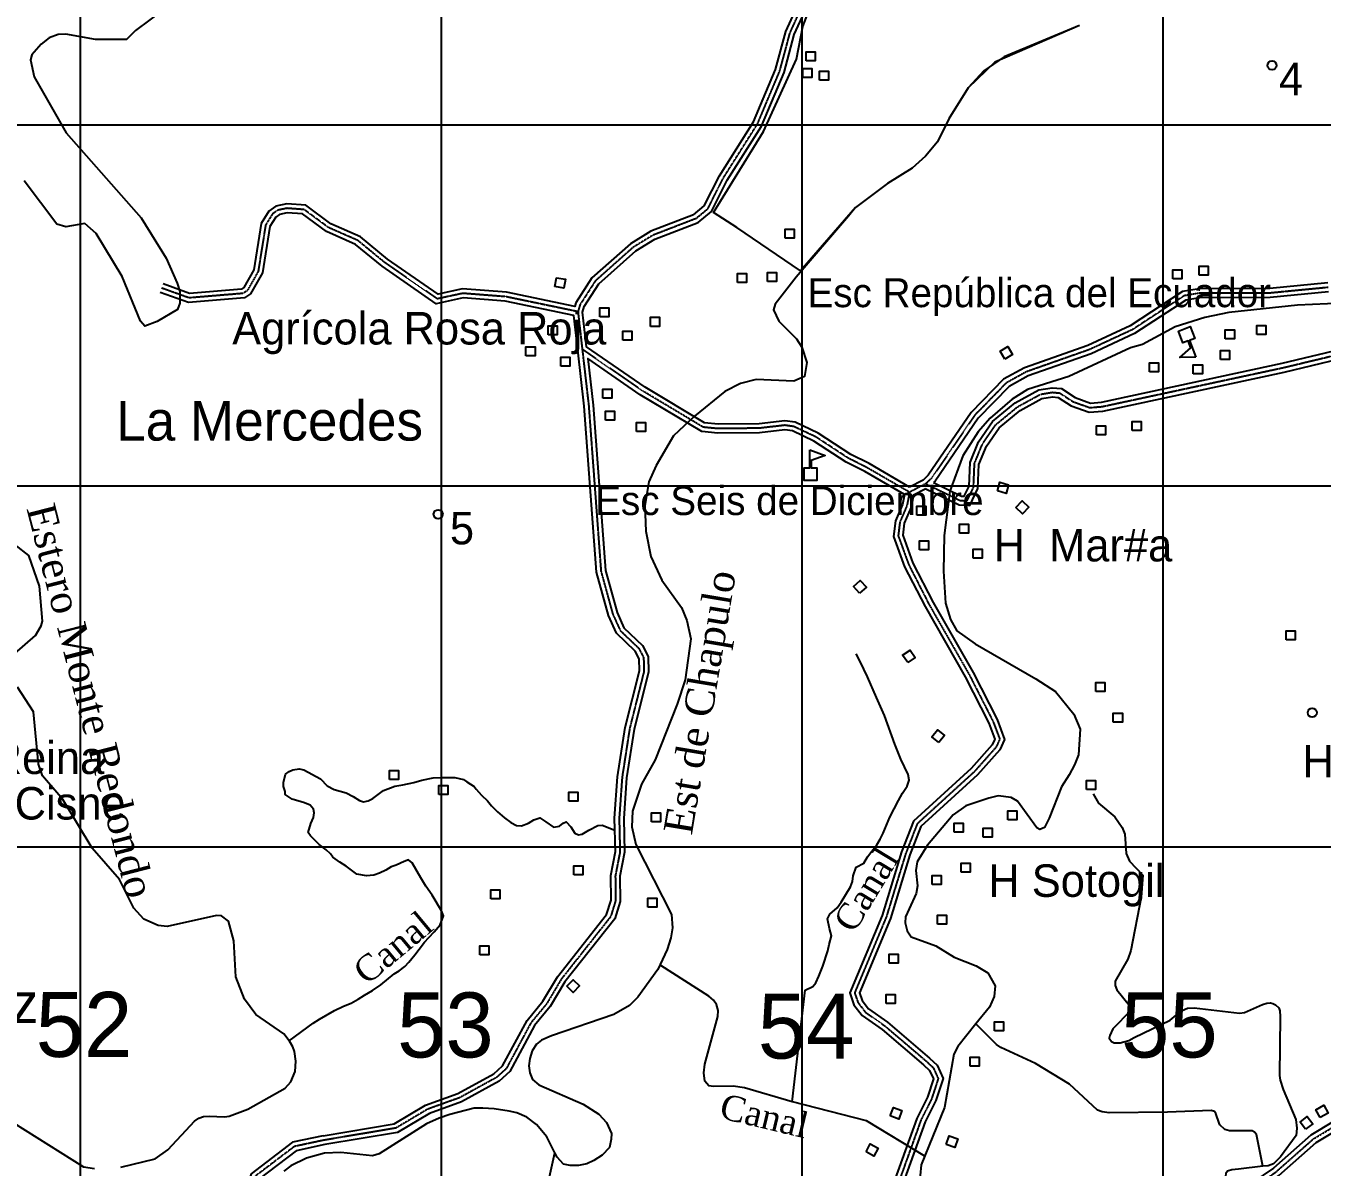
# Model space of a CAD drawing. Extents: x 638173 to 667318, y 9795622 to 9816401.
# Drawn here: x 651849 to 655440, y 9809113 to 9812274 of the extents above; entities that cross this region are included whole.
import ezdxf

# ---------------------------------------------------------------- set-up
doc = ezdxf.new("R2010")
doc.units = 0
doc.header["$MEASUREMENT"] = 0
doc.linetypes.add('HIDDEN', pattern=[0.375, 0.25, -0.125])
for name, color, linetype in [('CAMINO4', 7, 'CONTINUOUS'), ('CAUCECANALIZADO', 7, 'CONTINUOUS'), ('CUADRICULAUTM', 7, 'CONTINUOUS'), ('EDIFICACION', 7, 'CONTINUOUS'), ('NOMBRESPOBLADOS', 7, 'CONTINUOUS'), ('NOMBRESPROPIOS', 7, 'CONTINUOUS'), ('PANTANOINUNDACIO', 7, 'CONTINUOUS'), ('PARALELACAMINO', 7, 'CONTINUOUS'), ('PUNTOALTURA', 7, 'CONTINUOUS'), ('RIOINTERMITENTE', 7, 'CONTINUOUS'), ('RIOPERENNE', 7, 'CONTINUOUS'), ('TEXTOAZUL', 7, 'CONTINUOUS'), ('VALORCUADRICULAR', 7, 'CONTINUOUS')]:
    doc.layers.add(name, color=color, linetype=linetype)
doc.styles.add('cotas', font='SWITZN.TTF')
doc.styles.add('escuelas', font='SWZCONLN.TTF')
doc.styles.add('poblados', font='SWZCONDN.TTF')
doc.styles.add('rios', font='TIMESI_0.TTF')

# ---------------------------------------------------------------- blocks, each defined once
blk = doc.blocks.new('COTA')
at = {"layer": 'PUNTOALTURA', "color": 1, "linetype": 'Continuous'}
blk.add_circle((0, 0), 12.5, dxfattribs=at)
blk = doc.blocks.new('CASA')
at = {"layer": 'EDIFICACION', "color": 4, "linetype": 'Continuous'}
blk.add_lwpolyline([(-12.57, -13.81), (-12.57, 11.18), (12.43, 11.18), (12.43, -13.82), (-12.57, -13.81)], close=True, dxfattribs=at)
blk = doc.blocks.new('ESCUEL')
at = {"layer": 'EDIFICACION', "color": 6, "linetype": 'Continuous'}
blk.add_lwpolyline([(-0.55, 67.48), (41.45, 51.74), (3.45, 37.48), (3.45, 17.27), (18.98, 17.27), (18.98, -17.74), (-16.02, -17.73), (-16.02, 17.27), (-0.55, 17.27), (-0.55, 67.48)], close=True, dxfattribs=at)

msp = doc.modelspace()

# ---------------------------------------------------------------- linework, layer by layer
at = {"layer": 'CAMINO4', "color": 2, "linetype": 'HIDDEN'}
for p, q in [((653378.23, 9811482.03), (653390.14, 9811378.02)), ((654341.93, 9811005.52), (654297.17, 9810981.85))]:
    msp.add_line(p, q, dxfattribs=at)
for points in [[(653704.7, 9811739.68), (653738.27, 9811767.17), (653781.24, 9811852.41), (653875.72, 9812001.84), (653937.59, 9812148.71), (653965.96, 9812254.35), (654021.82, 9812377.11), (654021.68, 9812404.46), (653983.58, 9812586.82), (653950.04, 9812693.93), (653850.06, 9812803.87), (653707.34, 9812845.87), (653703.71, 9812847.73)], [(653378.23, 9811482.03), (653178.35, 9811523.58), (653059.27, 9811532.78), (652988.41, 9811517.62), (652843.28, 9811617.96), (652768.76, 9811679.1), (652687.4, 9811714.98), (652619.63, 9811764.9), (652572, 9811768.44), (652546.12, 9811763.1), (652531.38, 9811752.23), (652512.75, 9811722.01), (652492.26, 9811593.76), (652461.89, 9811540.03), (652449.84, 9811532.54), (652300.61, 9811520.22), (652224.95, 9811547.25)], [(653704.7, 9811739.68), (653585.94, 9811693.77), (653531.14, 9811660.32), (653426.43, 9811567.22), (653383.99, 9811501.49), (653378.23, 9811482.03)], [(655456.84, 9811549.15), (655296.12, 9811533.62), (655100.57, 9811533.31), (655058.36, 9811526.27), (654914.54, 9811432.22), (654795.72, 9811377.08), (654620.7, 9811315.49), (654565.13, 9811284.72), (654477.61, 9811195.09), (654358.19, 9811021), (654341.93, 9811005.52)], [(653390.14, 9811378.02), (653408, 9811221.97), (653442.07, 9810762.88), (653474.75, 9810644.45), (653495.41, 9810598.82), (653546.85, 9810549.73), (653560.21, 9810523.73), (653561.08, 9810485.41), (653521.52, 9810327.77), (653500.65, 9810192.47), (653492.53, 9810078.88), (653494.66, 9809985.58), (653481.84, 9809919.43), (653482.45, 9809850.53), (653469.07, 9809806.53), (653331.94, 9809633), (653291.49, 9809564.66), (653247.61, 9809511.77), (653179.48, 9809385.02), (653152.82, 9809361.06), (653050.46, 9809304.79), (652961.56, 9809272.85), (652873.85, 9809220.65), (652674.24, 9809187.08)], [(654297.17, 9810981.85), (654178.99, 9811050.2), (654127.91, 9811075.94), (654038.08, 9811134.8), (653976.69, 9811163.8), (653951.57, 9811167.38), (653880.79, 9811159.32), (653766.03, 9811158.09), (653725.37, 9811162.09), (653557.86, 9811262.34), (653390.14, 9811378.02)], [(654341.93, 9811005.52), (654437.73, 9810959.07), (654456.29, 9810958.05), (654474.4, 9810995.24), (654477.16, 9811061.58), (654499.05, 9811115.34), (654536.04, 9811169.1), (654597.08, 9811219.06), (654659.74, 9811253.24), (654693.02, 9811258.75), (654713.53, 9811256.81), (654750.25, 9811232.79), (654796.73, 9811216.4), (654830.92, 9811219.28), (655332.02, 9811327.02), (655495.27, 9811366.12)], [(654297.17, 9810981.85), (654289.64, 9810944.14), (654270.26, 9810899.34), (654265.71, 9810861.13), (654295.05, 9810780.66), (654351.19, 9810671.01), (654462.27, 9810477.02), (654528.5, 9810347.08), (654547.01, 9810297.84), (654536.75, 9810275.58), (654476.37, 9810207.51), (654318.22, 9810063.36), (654286.56, 9809981.68), (654232.73, 9809805.71), (654144.96, 9809595.27), (654154.3, 9809568.4), (654174.47, 9809541.83), (654228.61, 9809503.76), (654344.19, 9809405.4), (654362.89, 9809387.71), (654376.52, 9809357.62), (654358.18, 9809301.41), (654328.58, 9809242.65), (654247.83, 9809017.32)], [(655623.19, 9808348.19), (655240.98, 9808930.43), (655209.19, 9808991.52), (655208.27, 9809018.77), (655230.99, 9809043.54), (655313.02, 9809099.65), (655416.27, 9809190.78), (655788.26, 9809414.88)], [(652674.24, 9809187.08), (652592.4, 9809169.66), (652483.11, 9809086.65), (652452.38, 9808990.68), (652418.4, 9808933.79), (652388.65, 9808897.76), (652381.33, 9808888.9)]]:
    msp.add_lwpolyline(points, dxfattribs=at)
at = {"layer": 'CAUCECANALIZADO', "color": 132, "linetype": 'Continuous'}
for points in [[(653972.13, 9809293.69), (654007.73, 9809603.09), (654028.82, 9809612.66), (654037.25, 9809623.09), (654045.68, 9809641.16), (654056.85, 9809668.86), (654070.8, 9809711.43), (654074.54, 9809729.51), (654081.04, 9809753.26), (654075.52, 9809773.66), (654069.68, 9809800.07), (654076.18, 9809813.58), (654096.62, 9809830.42), (654107.68, 9809846.92), (654120.69, 9809867.68), (654133.08, 9809888.85), (654138.83, 9809903.55), (654141.18, 9809919.19), (654149.6, 9809943.22), (654170.28, 9809954.95), (654180.43, 9809971.61), (654192.53, 9809987.66), (654206.34, 9810004.94), (654215.97, 9810020.51), (654224.18, 9810037.92), (654242.81, 9810081.56), (654254.13, 9810105.11), (654266.37, 9810127.84), (654278.01, 9810148.21), (654290.33, 9810167.33), (654296.01, 9810184.61), (654292.96, 9810199.83), (654273.15, 9810242.18), (654256.72, 9810284.3), (654227.53, 9810363.26), (654205.15, 9810413.07), (654180.18, 9810470.89), (654160.73, 9810513.18), (654149.53, 9810534.77)], [(652578.29, 9809462.7), (652644.27, 9809511.37), (652662.37, 9809522.68), (652703.6, 9809546.49), (652728.61, 9809558.38), (652749.72, 9809566.86), (652769.58, 9809577.61), (652786.71, 9809589.02), (652808.57, 9809601.85), (652831.88, 9809617.19), (652868.73, 9809648.01), (652882.62, 9809656.69), (652898.48, 9809668.55), (652909.89, 9809680.37), (652926.17, 9809700.12), (652937.96, 9809716.46), (652953.11, 9809735.71), (652965.22, 9809748.14), (652980.02, 9809764.19), (652996.3, 9809784), (653006.09, 9809808.9), (652999.99, 9809822.79), (652974.64, 9809865.49), (652956.36, 9809891.07), (652943.38, 9809914.07), (652918.83, 9809955.64), (652909.2, 9809963.67), (652897.03, 9809959), (652874.88, 9809948.62), (652860.41, 9809944.2), (652846.04, 9809935.56), (652828, 9809926.79), (652812.36, 9809921.31), (652792.11, 9809919.77), (652765.23, 9809923.97), (652736.12, 9809946.48), (652718.79, 9809957.1), (652699.32, 9809971.28), (652692.43, 9809980.69), (652680.69, 9809991.08), (652661.33, 9810005.99), (652637.12, 9810030.35), (652630.59, 9810039.71), (652637.85, 9810064.38), (652645.66, 9810081.05), (652647.76, 9810094.22), (652645.5, 9810103.68), (652636.4, 9810114.84), (652620.47, 9810121.64), (652586.34, 9810132.18), (652567.06, 9810144.96), (652566.9, 9810153.29), (652562.44, 9810166.73), (652562.07, 9810177.67), (652568.11, 9810200.74), (652577.97, 9810208.85), (652588.65, 9810213.37), (652605.92, 9810215.93), (652618.86, 9810213.22), (652664.88, 9810188.39), (652683.74, 9810168.89), (652702.76, 9810158.25), (652735.9, 9810148.96), (652755.69, 9810138.87), (652773.03, 9810127.89), (652784.31, 9810124.36), (652796.71, 9810126.81), (652809.68, 9810133.48), (652839.28, 9810155.53), (652870.9, 9810167.81), (652893.38, 9810171.69), (652923.75, 9810178.22), (652946.05, 9810184.69), (652976.74, 9810190.45), (653002.9, 9810191.4), (653037.01, 9810192.12), (653061.35, 9810186), (653070.58, 9810179.53), (653090.49, 9810167.22), (653096.02, 9810159.52), (653111.02, 9810143.07), (653127.75, 9810127.56), (653138.96, 9810113.67), (653155.12, 9810096.52), (653174.58, 9810079.75), (653192.51, 9810066.8), (653208.47, 9810058.68), (653221.85, 9810057.9), (653241.43, 9810065.21), (653255.72, 9810074.62), (653272.57, 9810080), (653289.31, 9810069.07), (653310.24, 9810053.84), (653327.62, 9810057.42), (653337.74, 9810064.88), (653345.71, 9810069.21), (653358.49, 9810054.82), (653369.91, 9810037.2), (653379.4, 9810032.6), (653390.31, 9810034.9), (653408.12, 9810045.6)], [(653408.12, 9810045.6), (653433.15, 9810059.05), (653445.01, 9810059.32), (653480.77, 9810046.19)], [(653972.13, 9809293.69), (653839.61, 9809332.24), (653808.61, 9809336.96), (653753.89, 9809336.26), (653740.63, 9809337.82), (653730.31, 9809350.33), (653727.1, 9809373.45), (653729.89, 9809397.34), (653766.16, 9809529.99), (653766.75, 9809546.31), (653762.46, 9809563.4), (653753.89, 9809575.46), (653740.92, 9809586.29), (653607.73, 9809671.17)], [(654339.56, 9809142.73), (654177.43, 9809240.4), (653972.35, 9809293.63), (653972.13, 9809293.69)], [(653320.53, 9808919.78), (653316.11, 9808939.42), (653309.69, 9808958.39), (653299.9, 9808994.54), (653296.61, 9809043.05), (653298.08, 9809076.93), (653314.49, 9809152.06)]]:
    msp.add_lwpolyline(points, dxfattribs=at)
at = {"layer": 'CUADRICULAUTM', "color": 2, "linetype": 'Continuous'}
for points in [[(652000, 9796933.17), (652000, 9797000), (652000, 9798000), (652000, 9799000), (652000, 9800000), (652000, 9801000), (652000, 9802000), (652000, 9803000), (652000, 9804000), (652000, 9805000), (652000, 9806000), (652000, 9807000), (652000, 9808000), (652000, 9809000), (652000, 9810000), (652000, 9811000), (652000, 9812000), (652000, 9813000), (652000, 9814000), (652000, 9815360.68)], [(653000, 9796932.4), (653000, 9797000), (653000, 9798000), (653000, 9799000), (653000, 9800000), (653000, 9801000), (653000, 9802000), (653000, 9803000), (653000, 9804000), (653000, 9805000), (653000, 9806000), (653000, 9807000), (653000, 9808000), (653000, 9809000), (653000, 9810000), (653000, 9811000), (653000, 9812000), (653000, 9813000), (653000, 9814000), (653000, 9815359.97)], [(654000, 9796931.62), (654000, 9797000), (654000, 9798000), (654000, 9799000), (654000, 9800000), (654000, 9801000), (654000, 9802000), (654000, 9803000), (654000, 9804000), (654000, 9805000), (654000, 9806000), (654000, 9807000), (654000, 9808000), (654000, 9809000), (654000, 9810000), (654000, 9811000), (654000, 9812000), (654000, 9813000), (654000, 9814000), (654000, 9815359.26)], [(655000, 9796930.85), (655000, 9797000), (655000, 9798000), (655000, 9799000), (655000, 9800000), (655000, 9801000), (655000, 9802000), (655000, 9803000), (655000, 9804000), (655000, 9805000), (655000, 9806000), (655000, 9807000), (655000, 9808000), (655000, 9809000), (655000, 9810000), (655000, 9811000), (655000, 9812000), (655000, 9813000), (655000, 9814000), (655000, 9815358.56)], [(638801.07, 9812000), (639000, 9812000), (640000, 9812000), (641000, 9812000), (642000, 9812000), (643000, 9812000), (644000, 9812000), (645000, 9812000), (646000, 9812000), (647000, 9812000), (648000, 9812000), (649000, 9812000), (650000, 9812000), (651000, 9812000), (652000, 9812000), (653000, 9812000), (654000, 9812000), (655000, 9812000), (656000, 9812000)], [(638800.4, 9811000), (639000, 9811000), (640000, 9811000), (641000, 9811000), (642000, 9811000), (643000, 9811000), (644000, 9811000), (645000, 9811000), (646000, 9811000), (647000, 9811000), (648000, 9811000), (649000, 9811000), (650000, 9811000), (651000, 9811000), (652000, 9811000), (653000, 9811000), (654000, 9811000), (655000, 9811000), (656000, 9811000)], [(638799.73, 9810000), (639000, 9810000), (640000, 9810000), (641000, 9810000), (642000, 9810000), (643000, 9810000), (644000, 9810000), (645000, 9810000), (646000, 9810000), (647000, 9810000), (648000, 9810000), (649000, 9810000), (650000, 9810000), (651000, 9810000), (652000, 9810000), (653000, 9810000), (654000, 9810000), (655000, 9810000), (656000, 9810000)]]:
    msp.add_lwpolyline(points, dxfattribs=at)
at = {"layer": 'PANTANOINUNDACIO', "color": 2, "linetype": 'Continuous'}
for points in [[(652271.88, 9812350.09), (652152.1, 9812260.64)], [(653818.53, 9811714.96), (653753.91, 9811756.38), (653892.77, 9811981.53), (653983.84, 9812181.85), (654001.49, 9812271.8), (654029.18, 9812343.78)], [(652152.1, 9812260.64), (652127.01, 9812236.1), (652041.86, 9812236.46), (651959.71, 9812250.48), (651937.95, 9812249.47), (651912.92, 9812240.3), (651890.67, 9812223.24), (651864.89, 9812193.65), (651861.42, 9812179.97), (651871.34, 9812132.97), (651960.29, 9811977.12), (652167.65, 9811742.02), (652236.96, 9811630.25), (652267.3, 9811561.39), (652274.8, 9811538.33), (652274.74, 9811505.74), (652268.39, 9811487.79), (652211.93, 9811454.62), (652178.46, 9811442.4), (652166.01, 9811456.17), (652114.99, 9811579.48), (652043.49, 9811698.47), (652011.53, 9811726.33), (651959.45, 9811717.43), (651934.02, 9811724.59), (651843.43, 9811844.42)], [(654768.46, 9812274.76), (654558.92, 9812188.12), (654503.42, 9812149.11), (654459.96, 9812102.28), (654406.25, 9812016.59), (654374.28, 9811952.36), (654341.16, 9811912.62), (654304.64, 9811879.96), (654235.86, 9811837.13), (654147.49, 9811770.58), (653995.31, 9811595.44), (653818.53, 9811714.96)]]:
    msp.add_lwpolyline(points, dxfattribs=at)
at = {"layer": 'PARALELACAMINO', "color": 7, "linetype": 'Continuous'}
for points in [[(653711.07, 9811728.74), (653748.24, 9811759.18), (653792.13, 9811846.24), (653886.84, 9811996.03), (653949.44, 9812144.64), (653977.76, 9812250.11), (654034.33, 9812374.43), (654034.17, 9812405.78), (653995.69, 9812589.97), (653961.14, 9812700.3), (653856.95, 9812814.87), (653715.52, 9812856.49)], [(653698.33, 9811750.62), (653728.3, 9811775.16), (653770.35, 9811858.58), (653864.6, 9812007.65), (653925.74, 9812152.78), (653954.16, 9812258.59), (654009.31, 9812379.79)], [(654363.61, 9811008.9), (654440.92, 9810971.41), (654448.69, 9810970.99), (654462.02, 9810998.37), (654464.76, 9811064.28), (654487.98, 9811121.31), (654526.75, 9811177.65), (654590.07, 9811229.47), (654655.61, 9811265.23), (654692.58, 9811271.35), (654717.79, 9811268.96), (654755.83, 9811244.08), (654798.36, 9811229.08), (654829.07, 9811231.67), (655329.25, 9811339.21), (655492.36, 9811378.28), (655732.18, 9811435.72), (655888.75, 9811479.47), (656049.64, 9811589.73), (656138.3, 9811650.49), (656220.71, 9811714.9), (656322.51, 9811832.84), (656337.61, 9811856.59), (656327.23, 9811909.92)], [(653698.33, 9811750.62), (653580.39, 9811705.02), (653523.67, 9811670.41), (653416.85, 9811575.43), (653372.51, 9811506.76), (653369.51, 9811496.61), (653180.11, 9811535.98), (653058.43, 9811545.38), (652991.08, 9811530.97), (652850.81, 9811627.95), (652775.36, 9811689.85), (652693.71, 9811725.86), (652624.15, 9811777.1), (652571.18, 9811781.04), (652540.91, 9811774.79), (652522.01, 9811760.85), (652500.8, 9811726.45), (652480.27, 9811597.95), (652452.58, 9811548.96), (652445.8, 9811544.75), (652302.27, 9811532.9), (652229.16, 9811559.02)], [(652671.88, 9809199.36), (652869.47, 9809232.59), (652956.2, 9809284.21), (653045.3, 9809316.22), (653145.54, 9809371.32), (653169.5, 9809392.86), (653237.19, 9809518.79), (653281.24, 9809571.88), (653321.61, 9809640.09), (653457.8, 9809812.43), (653469.93, 9809852.33), (653469.33, 9809920.58), (653482.13, 9809986.64), (653480.02, 9810079.18), (653488.22, 9810193.87), (653509.25, 9810330.25), (653548.54, 9810486.81), (653547.78, 9810520.57), (653536.7, 9810542.14), (653485.02, 9810591.45), (653462.96, 9810640.18), (653429.69, 9810760.73), (653395.55, 9811220.8), (653377.72, 9811376.6), (653366.84, 9811471.63), (653176.59, 9811511.18), (653060.11, 9811520.18), (652985.74, 9811504.27), (652835.75, 9811607.97), (652762.16, 9811668.35), (652681.09, 9811704.1), (652615.11, 9811752.7), (652572.82, 9811755.84), (652551.33, 9811751.41), (652540.75, 9811743.61), (652524.7, 9811717.57), (652504.25, 9811589.57), (652471.2, 9811531.1), (652453.88, 9811520.33), (652298.95, 9811507.54), (652220.74, 9811535.48)], [(654297.44, 9810996.13), (654184.94, 9811061.2), (654134.17, 9811086.78), (654044.2, 9811145.73), (653980.32, 9811175.91), (653951.75, 9811179.98), (653880.01, 9811171.81), (653766.58, 9811170.6), (653729.38, 9811174.26), (653564.63, 9811272.86), (653401.91, 9811385.09), (653390.94, 9811480.91), (653395.47, 9811496.22), (653436.01, 9811559.01), (653538.61, 9811650.23), (653591.49, 9811682.52), (653711.07, 9811728.74)], [(655456.08, 9811561.63), (655295.51, 9811546.12), (655099.52, 9811545.81), (655053.72, 9811538.17), (654908.46, 9811443.18), (654791, 9811388.67), (654615.56, 9811326.93), (654557.47, 9811294.77), (654467.91, 9811203.05), (654348.62, 9811029.15), (654334.56, 9811015.76), (654297.44, 9810996.13)], [(655457.6, 9811536.67), (655296.73, 9811521.12), (655101.62, 9811520.81), (655063, 9811514.37), (654920.62, 9811421.26), (654800.44, 9811365.49), (654625.84, 9811304.05), (654572.79, 9811274.67), (654487.31, 9811187.13), (654367.76, 9811012.85), (654363.61, 9811008.9)], [(654283.16, 9810975.51), (654173.04, 9811039.2), (654121.65, 9811065.1), (654031.96, 9811123.87), (653973.06, 9811151.69), (653951.39, 9811154.78), (653881.57, 9811146.83), (653765.48, 9811145.58), (653721.36, 9811149.92), (653551.09, 9811251.82), (653405.69, 9811352.11), (653420.45, 9811223.14), (653454.45, 9810765.03), (653486.54, 9810648.72), (653505.8, 9810606.19), (653557, 9810557.32), (653572.64, 9810526.89), (653573.62, 9810484.01), (653533.79, 9810325.29), (653513.08, 9810191.07), (653505.04, 9810078.58), (653507.19, 9809984.52), (653494.35, 9809918.28), (653494.97, 9809848.73), (653480.34, 9809800.63), (653342.27, 9809625.91), (653301.74, 9809557.44), (653258.03, 9809504.75), (653189.46, 9809377.18), (653160.1, 9809350.8), (653055.62, 9809293.36), (652966.92, 9809261.49), (652878.23, 9809208.71), (652676.55, 9809174.79)], [(654342.17, 9810991.51), (654434.54, 9810946.73), (654463.89, 9810945.11), (654486.78, 9810992.11), (654489.56, 9811058.88), (654510.12, 9811109.37), (654545.33, 9811160.55), (654604.09, 9811208.65), (654663.87, 9811241.25), (654693.46, 9811246.15), (654709.27, 9811244.66), (654744.67, 9811221.5), (654795.1, 9811203.72), (654832.77, 9811206.89), (655334.79, 9811314.83), (655488.21, 9811351.57), (655751.5, 9810780.95)], [(654342.17, 9810991.51), (654308.27, 9810973.58), (654301.64, 9810940.39), (654282.46, 9810896.05), (654278.47, 9810862.61), (654306.53, 9810785.67), (654362.18, 9810676.97), (654473.27, 9810482.97), (654539.95, 9810352.13), (654560.55, 9810297.35), (654547.33, 9810268.67), (654485.28, 9810198.72), (654328.81, 9810056.1), (654298.38, 9809977.59), (654244.5, 9809801.47), (654158.33, 9809594.86), (654165.46, 9809574.38), (654183.25, 9809550.94), (654236.27, 9809513.65), (654352.54, 9809414.71), (654373.26, 9809395.1), (654389.91, 9809358.36), (654369.77, 9809296.63), (654340.09, 9809237.71), (654259.31, 9809012.29)], [(654283.16, 9810975.51), (654277.64, 9810947.89), (654258.06, 9810902.63), (654252.95, 9810859.65), (654283.57, 9810775.65), (654340.2, 9810665.05), (654451.27, 9810471.07), (654517.05, 9810342.03), (654533.47, 9810298.33), (654526.17, 9810282.49), (654467.46, 9810216.3), (654307.63, 9810070.62), (654274.74, 9809985.77), (654220.96, 9809809.95), (654131.59, 9809595.68), (654143.14, 9809562.42), (654165.69, 9809532.72), (654220.95, 9809493.87), (654335.84, 9809396.09), (654352.52, 9809380.32), (654363.13, 9809356.88), (654346.59, 9809306.19), (654317.07, 9809247.59), (654236.35, 9809022.35)], [(655781.69, 9809425.52), (655408.85, 9809200.9), (655305.33, 9809109.53), (655222.75, 9809053.05), (655195.6, 9809023.45), (655196.79, 9808988.26), (655230.18, 9808924.1), (655611.52, 9808343.19)], [(655634.86, 9808353.19), (655251.78, 9808936.76), (655221.59, 9808994.78), (655220.94, 9809014.09), (655239.23, 9809034.03), (655320.71, 9809089.77), (655423.69, 9809180.66), (655794.83, 9809404.24)], [(652671.88, 9809199.36), (652587.06, 9809181.3), (652472.41, 9809094.22), (652440.91, 9808995.86), (652408.16, 9808941.02), (652371.7, 9808896.88)], [(652676.55, 9809174.79), (652597.74, 9809158.02), (652493.81, 9809079.08), (652463.85, 9808985.5), (652428.64, 9808926.56), (652390.88, 9808880.82)]]:
    msp.add_lwpolyline(points, dxfattribs=at)
at = {"layer": 'RIOINTERMITENTE', "color": 132, "linetype": 'Continuous'}
for points in [[(654768.46, 9812274.76), (654533.28, 9812172.93), (654459.96, 9812102.28), (654406.25, 9812016.59), (654374.28, 9811952.36), (654341.16, 9811912.62), (654304.64, 9811879.96), (654235.86, 9811837.13), (654147.49, 9811770.58), (654127.65, 9811746.82), (653983.2, 9811577.64), (653924.6, 9811502.45), (653919.72, 9811487.05), (653934.58, 9811455.42), (653983.48, 9811406.76), (653998.33, 9811383.81), (654012.66, 9811341.4), (654005.84, 9811302.84), (653976.17, 9811289.4), (653871.94, 9811293.77), (653828.66, 9811283.27), (653784.94, 9811260.78), (653701, 9811192.98), (653642.72, 9811138.6), (653594.88, 9811056.31), (653574.67, 9811010.89), (653563.6, 9810944.85), (653566.12, 9810873.82), (653580.12, 9810803.59), (653610.32, 9810738.43), (653664.77, 9810662.93), (653679.87, 9810626.5), (653690.83, 9810575.95), (653675.42, 9810462.68), (653652.77, 9810394.81), (653592.24, 9810240.78), (653554.35, 9810173.77), (653529.4, 9810098.44), (653527.8, 9810055.25), (653539.02, 9810006.57), (653637.06, 9809811.86), (653640.3, 9809775.46), (653635.94, 9809747.61), (653625.3, 9809715.16), (653599.38, 9809659.52), (653544.59, 9809583.08), (653520.75, 9809559.84), (653477.31, 9809535.31), (653304.58, 9809476.3), (653277.04, 9809463.9), (653263.11, 9809452.85), (653251.32, 9809434.75), (653244.89, 9809413.65), (653241.85, 9809392.95), (653244.89, 9809373.45), (653252.39, 9809355.36), (653269.76, 9809340.43), (653392.52, 9809286.48), (653436.31, 9809258.82), (653457.41, 9809235.89), (653471.59, 9809205.58), (653469.91, 9809189.59), (653465.73, 9809166.92), (653445.09, 9809145.74), (653421.98, 9809130.49), (653402.48, 9809121.78), (653380.19, 9809117.43), (653356.55, 9809116.64), (653338.16, 9809120.73), (653320.63, 9809139.84), (653314.49, 9809152.06), (653292.06, 9809196.67), (653263.39, 9809230.99), (653236.9, 9809250.48), (653208.74, 9809263.15)], [(651818.22, 9810535.41), (651874.8, 9810584.8), (651890.95, 9810611.95), (651894.46, 9810624.81), (651886.02, 9810722.15), (651856.55, 9810806.99), (651818.9, 9810836.24)], [(652111.83, 9809112.69), (652206.9, 9809135.94), (652241.47, 9809160.52), (652304.45, 9809227.98), (652315.47, 9809240.12), (652327.34, 9809248.25), (652340.82, 9809253.12), (652356.23, 9809253.71), (652398.64, 9809251.4), (652411.44, 9809253.34), (652463.29, 9809273.08), (652566.73, 9809331.63), (652582.84, 9809348.41), (652594.64, 9809377.34), (652596.66, 9809406.22), (652592.48, 9809433.17), (652587.82, 9809446.02), (652578.98, 9809461.5), (652578.14, 9809462.59), (652562.94, 9809482.19), (652486.14, 9809535.44), (652454.02, 9809577.42), (652430.55, 9809639.94), (652424.39, 9809739.36), (652409.93, 9809794.16), (652391.06, 9809808.26), (652377.01, 9809809.16), (652240.16, 9809779.31), (652214.9, 9809782.26), (652175.47, 9809799.29), (652148.15, 9809829.77), (652107.71, 9809909.3), (652032.28, 9809995.85), (651951.34, 9810130.76), (651895.02, 9810196.58), (651883.14, 9810228.47), (651869.45, 9810373.44), (651825.56, 9810441.71)], [(654805.55, 9810146.7), (654820.66, 9810120.32), (654866.36, 9810082.54), (654886.72, 9810053.15), (654894.06, 9810034.6), (654897.64, 9809980.87), (654906.61, 9809959.77), (654943.78, 9809921.37), (654939.34, 9809860), (654910.49, 9809712.2), (654901.78, 9809688.56), (654867.16, 9809628.05), (654867.21, 9809615.36), (654871.33, 9809603.89), (654906.62, 9809560.56), (654908.82, 9809557.23), (654909.61, 9809552.85), (654909.54, 9809548.8), (654909.01, 9809545.53), (654860.08, 9809495.48), (654852.14, 9809476.88), (654850.5, 9809469.75), (654856.29, 9809460.9), (654863.83, 9809456.42), (654880.49, 9809457.25), (654904.66, 9809463.08), (654919.2, 9809471.31), (655019.34, 9809519.46), (655041.9, 9809538.51), (655052.39, 9809546.04), (655067.51, 9809552.88), (655086.03, 9809553.72), (655211.52, 9809538.84), (655224.94, 9809541.12), (655275.07, 9809562.55), (655286.76, 9809566.56), (655297.56, 9809568), (655304, 9809566.16), (655311.6, 9809562.24), (655320.6, 9809553.96), (655323.13, 9809545.65), (655324.2, 9809529.84), (655322.16, 9809366.56), (655324.2, 9809353.24), (655332.48, 9809327.67), (655367.74, 9809244.27), (655370.59, 9809220.63), (655368.43, 9809200.08), (655325.18, 9809140.6), (655305.84, 9809121.42), (655291.22, 9809115.82), (655276.06, 9809115.47)], [(655276.06, 9809115.47), (655258.05, 9809203.3), (655253.28, 9809209.67), (655246.21, 9809212.97), (655183.78, 9809213.47), (655171.2, 9809216.87), (655157.16, 9809229.83), (655154.71, 9809234.47), (655145.64, 9809261.17), (655141.81, 9809267.04), (655132.68, 9809269.45), (655011.72, 9809265.1), (654850.22, 9809262.92), (654830.5, 9809265.63), (654817.96, 9809270.67), (654740.36, 9809342.39), (654645.93, 9809399.95), (654550.42, 9809444.35), (654538.06, 9809452.25), (654481.13, 9809509.67)], [(653208.74, 9809263.15), (653187.75, 9809267.78), (653146.59, 9809274.21), (653114.68, 9809275.92), (653091.03, 9809275.68), (653023.64, 9809258.5), (652993.35, 9809248.08), (652958.81, 9809232.7), (652827.33, 9809149.04), (652809.04, 9809143.56), (652721.17, 9809152.6), (652675.78, 9809151.24), (652625.8, 9809137.53), (652582.94, 9809116.42), (652563.22, 9809101.07)], [(651570.35, 9809085.34), (651591.03, 9809116.95), (651609.24, 9809148.56), (651643.9, 9809197.43), (651676.9, 9809223.94), (651707.79, 9809242.15), (651736.77, 9809250.62), (651775.34, 9809248.61), (651813.92, 9809235.54), (652008.08, 9809113.23), (652038.46, 9809108.82)], [(655276.06, 9809115.47), (655208.24, 9809106.83), (655190.1, 9809105.04), (655177.86, 9809101.44), (655173.54, 9809094.96), (655172.1, 9809080.55), (655200.76, 9808867.82), (655197.7, 9808853.17), (655189.81, 9808841.14), (655138.85, 9808795.32), (655130.14, 9808783.09), (655123.59, 9808766.95), (655120.06, 9808743.13), (655123.23, 9808698.84), (655127.62, 9808687.29), (655140.22, 9808666.12), (655185.98, 9808618.35), (655226.67, 9808586.9), (655231.99, 9808579.4), (655248.16, 9808544.59), (655302.55, 9808474.08), (655345.36, 9808431.42), (655368.64, 9808413.6), (655448.93, 9808373.05)]]:
    msp.add_lwpolyline(points, dxfattribs=at)
at = {"layer": 'RIOPERENNE', "color": 5, "linetype": 'Continuous'}
for points in [[(655580.18, 9811509.66), (655372.07, 9811500.37), (655182.21, 9811479.45), (655115.52, 9811465.99), (655032.81, 9811439.77), (654942.35, 9811391.07), (654909.08, 9811381.97), (654738.56, 9811302.22), (654623.94, 9811266.08), (654581.75, 9811239.48), (654520.29, 9811186.85), (654486.96, 9811149.32), (654444.71, 9811083.05), (654408.37, 9810985.33), (654393.05, 9810862.35), (654391.33, 9810763.48), (654396.52, 9810674.47), (654410.34, 9810629.33), (654428.21, 9810597.83), (654479.04, 9810561.91), (654647.21, 9810464.99), (654701.16, 9810429.75), (654752.12, 9810367.59), (654769.65, 9810325.58), (654765.29, 9810254.43), (654754.43, 9810226.8), (654739.64, 9810198.95), (654718.21, 9810165.79), (654683.92, 9810079.35), (654671.06, 9810053.22), (654658.23, 9810048.18), (654650.07, 9810052.03)], [(654650.07, 9810052.03), (654596.05, 9810126.59), (654579.11, 9810136.42), (654542.47, 9810140.66), (654516.5, 9810134.21), (654453.53, 9810113.52), (654417.69, 9810088.14), (654346.48, 9810003.93), (654318.59, 9809957.73), (654314.23, 9809934.63), (654319.58, 9809891.41), (654315.76, 9809870.75), (654296.01, 9809828.1), (654285.94, 9809805.54), (654285.29, 9809788.9), (654290.2, 9809766.64), (654302.07, 9809750.35), (654369.57, 9809725.59), (654420.73, 9809693.96), (654481.64, 9809670.55), (654513.99, 9809650.52), (654534.62, 9809614.63), (654532.04, 9809585.2), (654518.32, 9809555.7), (654481.13, 9809509.67), (654430.52, 9809447.03), (654419.94, 9809425.31), (654394.24, 9809277.43), (654329.73, 9809118.5), (654323.61, 9809059.85)]]:
    msp.add_lwpolyline(points, dxfattribs=at)

# ---------------------------------------------------------------- block references
at = {"layer": 'EDIFICACION', "color": 4, "linetype": 'Continuous'}
for p in [(654022.88, 9812190.71), (654014.4, 9812144.95), (654060.1, 9812136.79), (653964.75, 9811699.7), (655039.52, 9811587.08), (655112.18, 9811596.74), (653832.8, 9811576.93), (653915.65, 9811579.61), (653451.73, 9811481.26), (653591.51, 9811455.29), (653308.69, 9811431.87), (653515.62, 9811416.71), (655184.7, 9811420.44), (655271.96, 9811432.95), (653246.91, 9811373.68), (653343.59, 9811345.19), (655171.15, 9811363.2), (654974.41, 9811329.52), (655096, 9811323.53), (653459.56, 9811256.53), (653467.03, 9811195.71), (653553.16, 9811164.17), (654827.81, 9811154.52), (654926.67, 9811166.51), (654330.23, 9810932.61), (654448.48, 9810882.18), (654337.04, 9810836.11), (654486.17, 9810812.88), (655353.45, 9810586.95), (654825.75, 9810444.04), (654874.36, 9810358.85), (652868.65, 9810200.35), (653005.55, 9810158.29), (654800.06, 9810172.67), (653365.19, 9810140.11), (653594.5, 9810082.43), (654582.4, 9810088.49), (654433.62, 9810053.74), (654514.01, 9810040), (653379.25, 9809936.26), (654452.41, 9809943.1), (654372.12, 9809908.76), (653149.49, 9809869.87), (653584.78, 9809846.69), (654387.18, 9809799.43), (653119.03, 9809714.42), (654253.19, 9809691.05), (654244.55, 9809579.51), (654544.96, 9809504.15), (654477.8, 9809405.56)]:
    msp.add_blockref('CASA', p, dxfattribs=at)
for p, xscale, yscale, rotation in [((653329.34, 9811562.93), 1.000001150840485, 1.000001150840485, 350.403327214486), ((654564.45, 9811369.21), 0.9999979601513379, 0.9999979601513379, 31.12079380864205), ((654556.56, 9810995.18), 0.9999983444271293, 0.9999983444271293, 343.702922816114), ((654610.69, 9810941.04), 1.000002419521703, 1.000002419521703, 317.2745038999081), ((654158.9, 9810720.97), 0.9999988398556926, 0.9999988398556926, 42.09906200967131), ((654294.72, 9810528.55), 1.000001307746564, 1.000001307746564, 34.89403313276393), ((654375.15, 9810307.24), 1.000001286582893, 1.000001286582893, 50.61252664521478), ((653366.05, 9809614.88), 0.9999985167185522, 0.9999985167185522, 316.0912737111263), ((654260.28, 9809263.09), 0.9999991178246739, 0.9999991178246739, 339.5066276985848), ((655439.46, 9809267.88), 1.000001091285124, 1.000001091285124, 29.38783843401773), ((655395.9, 9809236.07), 1.000000026628095, 1.000000026628095, 37.40041971310583), ((654415.1, 9809184.19), 1.000001055376265, 1.000001055376265, 340.8128623661641), ((654194.2, 9809161.26), 0.9999987990895045, 0.9999987990895045, 331.5839916723075)]:
    msp.add_blockref('CASA', p, dxfattribs=dict(at, xscale=xscale, yscale=yscale, rotation=rotation))
at = {"layer": 'EDIFICACION', "color": 6, "linetype": 'Continuous', "xscale": 0.9999992413700326, "yscale": 0.9999992413700326, "rotation": 201.0612446619967}
msp.add_blockref('ESCUEL', (655066.04, 9811418.61), dxfattribs=at)
at = {"layer": 'EDIFICACION', "color": 6, "linetype": 'Continuous'}
msp.add_blockref('ESCUEL', (654021.49, 9811032.38), dxfattribs=at)
at = {"layer": 'PUNTOALTURA', "color": 1, "linetype": 'Continuous'}
for p in [(655301.57, 9812164.08), (652990.99, 9810921.15), (655412.79, 9810371.56)]:
    msp.add_blockref('COTA', p, dxfattribs=at)

# ---------------------------------------------------------------- texts
at = {"layer": 'NOMBRESPOBLADOS', "color": 7, "linetype": 'Continuous', "style": 'poblados'}
for s, p in [('La Mercedes', (652098.74, 9811124.97)), ('Sta Rosa de G%%225lvez', (650574.52, 9809512.05))]:
    msp.add_text(s, height=110, dxfattribs=at).set_placement(p)
at = {"layer": 'NOMBRESPROPIOS', "color": 6, "linetype": 'Continuous', "style": 'escuelas'}
for s, height, p in [('Esc Rep%%250blica del Ecuador', 80, (654014.42, 9811494.58)), ('Agr%%237cola Rosa Roja', 90, (652420.17, 9811391.18)), ('Esc Seis de Diciembre', 80, (653426.18, 9810918.76)), ('H  Mar#a', 90, (654530.14, 9810790.39)), ('H Reina ', 90, (651630.71, 9810201.48)), ('H Do%a Luisa', 90, (655385.75, 9810192.16)), ('del Cisne', 90, (651623.36, 9810075.38)), ('H Sotogil', 90, (654515.38, 9809861.16))]:
    msp.add_text(s, height=height, dxfattribs=at).set_placement(p)
at = {"layer": 'PUNTOALTURA', "color": 7, "linetype": 'Continuous', "style": 'cotas'}
for s, p in [('4', (655320.58, 9812081.79)), ('5', (653023.51, 9810837.56))]:
    msp.add_text(s, height=90, dxfattribs=at).set_placement(p)
at = {"layer": 'TEXTOAZUL', "color": 5, "linetype": 'Continuous', "style": 'rios'}
for s, rotation, p in [('Estero Monte Redondo', 284.43185, (651849.68, 9810937.36)), ('Est de Chapulo', 80.42346, (653693.68, 9810029.94))]:
    msp.add_text(s, height=80, rotation=rotation, dxfattribs=at).set_placement(p)
at = {"layer": 'TEXTOAZUL', "color": 4, "linetype": 'Continuous', "style": 'rios'}
for rotation, p in [(58.75238, (654142.76, 9809757.61)), (39.81601, (652793.4, 9809614.84)), (346.56979, (653766.7, 9809249.38))]:
    msp.add_text('Canal', height=70, rotation=rotation, dxfattribs=at).set_placement(p)
at = {"layer": 'VALORCUADRICULAR', "color": 6, "linetype": 'Continuous', "style": 'poblados'}
for s, p in [('52', (651875.91, 9809417.77)), ('53', (652877.17, 9809416.37)), ('54', (653876.72, 9809413.23)), ('55', (654883.25, 9809416.37))]:
    msp.add_text(s, height=180, dxfattribs=at).set_placement(p)

doc.saveas('drawing.dxf')
